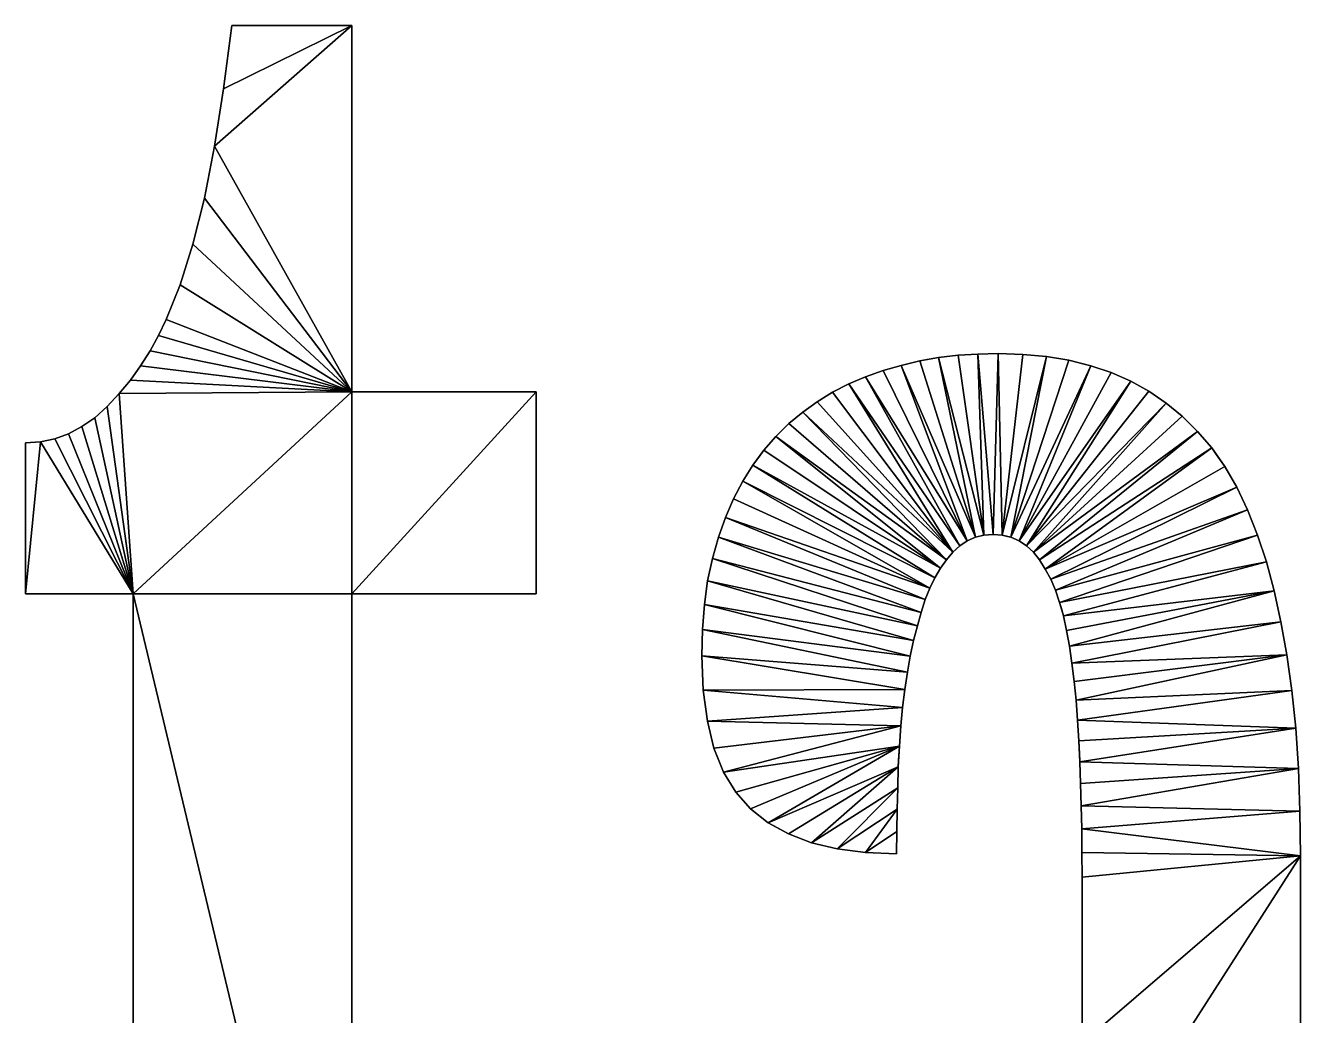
# Model space of a CAD drawing. Header units: inches. Extents: x 62 to 1153, y 3 to 780.
# Drawn here: x 101.436 to 105.703, y 34.478 to 37.792 of the extents above; entities that cross this region are included whole.
import ezdxf

# ---------------------------------------------------------------- set-up
doc = ezdxf.new("R2010")
doc.units = ezdxf.units.IN
doc.header["$MEASUREMENT"] = 0
doc.layers.add('Base', color=3, linetype='Continuous')

msp = doc.modelspace()

# ---------------------------------------------------------------- linework, layer by layer
at = {"layer": 'Base'}
for points in [[(102.099, 37.5805, -43), (102.069, 37.3885, -43), (102.528, 37.7925, -43)], [(102.528, 37.7925, -43), (102.069, 37.3885, -43), (102.528, 36.5665, -43)], [(102.126, 37.7925, -44), (102.099, 37.5805, -44), (102.099, 37.5805, -43)], [(102.126, 37.7925, -44), (102.099, 37.5805, -43), (102.126, 37.7925, -43)], [(102.528, 37.7925, -43), (102.126, 37.7925, -43), (102.099, 37.5805, -43)], [(102.126, 37.7925, -44), (102.126, 37.7925, -43), (102.528, 37.7925, -43)], [(102.126, 37.7925, -44), (102.528, 37.7925, -43), (102.528, 37.7925, -44)], [(102.528, 36.5665, -44), (102.528, 37.7925, -44), (102.528, 37.7925, -43)], [(102.528, 36.5665, -44), (102.528, 37.7925, -43), (102.528, 36.5665, -43)], [(102.099, 37.5805, -44), (102.069, 37.3885, -44), (102.069, 37.3885, -43)], [(102.099, 37.5805, -44), (102.069, 37.3885, -43), (102.099, 37.5805, -43)], [(102.069, 37.3885, -44), (102.035, 37.2145, -44), (102.035, 37.2145, -43)], [(102.069, 37.3885, -44), (102.035, 37.2145, -43), (102.069, 37.3885, -43)], [(102.069, 37.3885, -43), (102.035, 37.2145, -43), (102.528, 36.5665, -43)], [(102.035, 37.2145, -44), (101.996, 37.0605, -44), (101.996, 37.0605, -43)], [(102.035, 37.2145, -44), (101.996, 37.0605, -43), (102.035, 37.2145, -43)], [(102.035, 37.2145, -43), (101.996, 37.0605, -43), (102.528, 36.5665, -43)], [(101.996, 37.0605, -44), (101.954, 36.9245, -44), (101.954, 36.9245, -43)], [(101.996, 37.0605, -44), (101.954, 36.9245, -43), (101.996, 37.0605, -43)], [(101.996, 37.0605, -43), (101.954, 36.9245, -43), (102.528, 36.5665, -43)], [(101.954, 36.9245, -44), (101.907, 36.8085, -44), (101.907, 36.8085, -43)], [(101.954, 36.9245, -44), (101.907, 36.8085, -43), (101.954, 36.9245, -43)], [(101.954, 36.9245, -43), (101.907, 36.8085, -43), (102.528, 36.5665, -43)], [(101.907, 36.8085, -44), (101.881, 36.7545, -44), (101.881, 36.7545, -43)], [(101.907, 36.8085, -44), (101.881, 36.7545, -43), (101.907, 36.8085, -43)], [(101.907, 36.8085, -43), (101.881, 36.7545, -43), (102.528, 36.5665, -43)], [(101.881, 36.7545, -44), (101.853, 36.7035, -44), (101.853, 36.7035, -43)], [(101.881, 36.7545, -44), (101.853, 36.7035, -43), (101.881, 36.7545, -43)], [(101.881, 36.7545, -43), (101.853, 36.7035, -43), (102.528, 36.5665, -43)], [(101.853, 36.7035, -44), (101.821, 36.6535, -44), (101.821, 36.6535, -43)], [(101.853, 36.7035, -44), (101.821, 36.6535, -43), (101.853, 36.7035, -43)], [(101.853, 36.7035, -43), (101.821, 36.6535, -43), (102.528, 36.5665, -43)], [(104.306, 36.6375, -44), (104.306, 36.6375, -43), (104.367, 36.6545, -43)], [(104.306, 36.6375, -44), (104.367, 36.6545, -43), (104.367, 36.6545, -44)], [(104.367, 36.6545, -43), (104.306, 36.6375, -43), (104.588, 36.0675, -43)], [(104.367, 36.6545, -44), (104.367, 36.6545, -43), (104.429, 36.6695, -43)], [(104.367, 36.6545, -44), (104.429, 36.6695, -43), (104.429, 36.6695, -44)], [(104.367, 36.6545, -43), (104.615, 36.0795, -43), (104.429, 36.6695, -43)], [(104.588, 36.0675, -43), (104.615, 36.0795, -43), (104.367, 36.6545, -43)], [(104.429, 36.6695, -43), (104.492, 36.6805, -43), (104.467, 36.6761, -44)], [(104.492, 36.6805, -43), (104.429, 36.6695, -43), (104.615, 36.0795, -43)], [(104.429, 36.6695, -44), (104.429, 36.6695, -43), (104.467, 36.6761, -44)], [(104.492, 36.6805, -44), (104.467, 36.6761, -44), (104.492, 36.6805, -43)], [(104.492, 36.6805, -44), (104.492, 36.6805, -43), (104.557, 36.6885, -43)], [(104.492, 36.6805, -44), (104.557, 36.6885, -43), (104.557, 36.6885, -44)], [(104.557, 36.6885, -43), (104.492, 36.6805, -43), (104.643, 36.0865, -43)], [(104.643, 36.0865, -43), (104.492, 36.6805, -43), (104.615, 36.0795, -43)], [(104.557, 36.6885, -44), (104.557, 36.6885, -43), (104.623, 36.6925, -43)], [(104.557, 36.6885, -44), (104.623, 36.6925, -43), (104.623, 36.6925, -44)], [(104.557, 36.6885, -43), (104.643, 36.0865, -43), (104.623, 36.6925, -43)], [(104.623, 36.6925, -44), (104.623, 36.6925, -43), (104.691, 36.6945, -43)], [(104.623, 36.6925, -44), (104.691, 36.6945, -43), (104.691, 36.6945, -44)], [(104.623, 36.6925, -43), (104.674, 36.0885, -43), (104.691, 36.6945, -43)], [(104.674, 36.0885, -43), (104.623, 36.6925, -43), (104.643, 36.0865, -43)], [(104.705, 36.0865, -43), (104.691, 36.6945, -43), (104.674, 36.0885, -43)], [(104.691, 36.6945, -44), (104.691, 36.6945, -43), (104.774, 36.6915, -43)], [(104.691, 36.6945, -44), (104.774, 36.6915, -43), (104.774, 36.6915, -44)], [(104.691, 36.6945, -43), (104.705, 36.0865, -43), (104.774, 36.6915, -43)], [(104.774, 36.6915, -43), (104.705, 36.0865, -43), (104.853, 36.6845, -43)], [(104.705, 36.0865, -43), (104.734, 36.0795, -43), (104.853, 36.6845, -43)], [(104.928, 36.6715, -43), (104.853, 36.6845, -43), (104.734, 36.0795, -43)], [(105.001, 36.6535, -43), (104.928, 36.6715, -43), (104.734, 36.0795, -43)], [(104.774, 36.6915, -44), (104.774, 36.6915, -43), (104.853, 36.6845, -43)], [(104.774, 36.6915, -44), (104.853, 36.6845, -43), (104.853, 36.6845, -44)], [(104.853, 36.6845, -44), (104.853, 36.6845, -43), (104.928, 36.6715, -43)], [(104.853, 36.6845, -44), (104.928, 36.6715, -43), (104.928, 36.6715, -44)], [(105.001, 36.6535, -43), (104.979, 36.6589, -44), (104.928, 36.6715, -43)], [(104.928, 36.6715, -44), (104.928, 36.6715, -43), (104.979, 36.6589, -44)], [(105.001, 36.6535, -43), (105.001, 36.6535, -44), (104.979, 36.6589, -44)], [(101.821, 36.6535, -44), (101.787, 36.6055, -44), (101.787, 36.6055, -43)], [(101.821, 36.6535, -44), (101.787, 36.6055, -43), (101.821, 36.6535, -43)], [(101.821, 36.6535, -43), (101.787, 36.6055, -43), (102.528, 36.5665, -43)], [(104.191, 36.5925, -44), (104.191, 36.5925, -43), (104.247, 36.6165, -43)], [(104.191, 36.5925, -44), (104.247, 36.6165, -43), (104.247, 36.6165, -44)], [(104.247, 36.6165, -43), (104.191, 36.5925, -43), (104.563, 36.0505, -43)], [(104.247, 36.6165, -44), (104.247, 36.6165, -43), (104.306, 36.6375, -43)], [(104.247, 36.6165, -44), (104.306, 36.6375, -43), (104.306, 36.6375, -44)], [(104.306, 36.6375, -43), (104.247, 36.6165, -43), (104.588, 36.0675, -43)], [(104.563, 36.0505, -43), (104.588, 36.0675, -43), (104.247, 36.6165, -43)], [(104.734, 36.0795, -43), (104.761, 36.0675, -43), (105.001, 36.6535, -43)], [(105.001, 36.6535, -43), (104.761, 36.0675, -43), (105.069, 36.6305, -43)], [(105.069, 36.6305, -43), (104.761, 36.0675, -43), (105.135, 36.6015, -43)], [(105.001, 36.6535, -44), (105.001, 36.6535, -43), (105.069, 36.6305, -43)], [(105.001, 36.6535, -44), (105.069, 36.6305, -43), (105.069, 36.6305, -44)], [(105.069, 36.6305, -44), (105.069, 36.6305, -43), (105.135, 36.6015, -43)], [(105.069, 36.6305, -44), (105.135, 36.6015, -43), (105.135, 36.6015, -44)], [(101.787, 36.6055, -44), (101.75, 36.5605, -44), (101.75, 36.5605, -43)], [(101.787, 36.6055, -44), (101.75, 36.5605, -43), (101.787, 36.6055, -43)], [(101.787, 36.6055, -43), (101.75, 36.5605, -43), (102.528, 36.5665, -43)], [(104.137, 36.5645, -44), (104.137, 36.5645, -43), (104.191, 36.5925, -43)], [(104.137, 36.5645, -44), (104.191, 36.5925, -43), (104.191, 36.5925, -44)], [(104.191, 36.5925, -43), (104.137, 36.5645, -43), (104.539, 36.0295, -43)], [(104.539, 36.0295, -43), (104.563, 36.0505, -43), (104.191, 36.5925, -43)], [(104.786, 36.0505, -43), (105.135, 36.6015, -43), (104.761, 36.0675, -43)], [(105.135, 36.6015, -43), (104.786, 36.0505, -43), (105.195, 36.5685, -43)], [(105.195, 36.5685, -43), (104.786, 36.0505, -43), (105.253, 36.5285, -43)], [(105.135, 36.6015, -44), (105.135, 36.6015, -43), (105.195, 36.5685, -43)], [(105.135, 36.6015, -44), (105.195, 36.5685, -43), (105.195, 36.5685, -44)], [(105.195, 36.5685, -44), (105.195, 36.5685, -43), (105.253, 36.5285, -43)], [(105.195, 36.5685, -44), (105.253, 36.5285, -43), (105.253, 36.5285, -44)], [(101.75, 36.5605, -44), (101.709, 36.5165, -44), (101.709, 36.5165, -43)], [(101.75, 36.5605, -44), (101.709, 36.5165, -43), (101.75, 36.5605, -43)], [(101.709, 36.5165, -43), (101.796, 35.8895, -43), (101.75, 36.5605, -43)], [(102.528, 36.5665, -43), (101.75, 36.5605, -43), (101.796, 35.8895, -43)], [(102.528, 36.5665, -43), (101.796, 35.8895, -43), (102.528, 35.8895, -43)], [(102.528, 36.5665, -44), (102.528, 36.5665, -43), (103.145, 36.5665, -43)], [(102.528, 36.5665, -44), (103.145, 36.5665, -43), (103.145, 36.5665, -44)], [(102.528, 35.8895, -43), (103.145, 35.8895, -43), (103.145, 36.5665, -43)], [(103.145, 36.5665, -43), (102.528, 36.5665, -43), (102.528, 35.8895, -43)], [(103.145, 36.5665, -44), (103.145, 36.5665, -43), (103.145, 35.8895, -43)], [(103.145, 35.8895, -43), (103.145, 35.8895, -44), (103.145, 36.5665, -44)], [(104.037, 36.4975, -44), (104.037, 36.4975, -43), (104.086, 36.5325, -43)], [(104.037, 36.4975, -44), (104.086, 36.5325, -43), (104.086, 36.5325, -44)], [(104.086, 36.5325, -43), (104.037, 36.4975, -43), (104.539, 36.0295, -43)], [(104.086, 36.5325, -44), (104.086, 36.5325, -43), (104.137, 36.5645, -43)], [(104.086, 36.5325, -44), (104.137, 36.5645, -43), (104.137, 36.5645, -44)], [(104.137, 36.5645, -43), (104.086, 36.5325, -43), (104.539, 36.0295, -43)], [(104.809, 36.0295, -43), (105.253, 36.5285, -43), (104.786, 36.0505, -43)], [(105.253, 36.5285, -43), (104.809, 36.0295, -43), (105.307, 36.4845, -43)], [(105.253, 36.5285, -44), (105.253, 36.5285, -43), (105.307, 36.4845, -43)], [(105.253, 36.5285, -44), (105.307, 36.4845, -43), (105.307, 36.4845, -44)], [(101.668, 36.4795, -44), (101.668, 36.4795, -43), (101.709, 36.5165, -43)], [(101.668, 36.4795, -44), (101.709, 36.5165, -43), (101.709, 36.5165, -44)], [(101.668, 36.4795, -43), (101.796, 35.8895, -43), (101.709, 36.5165, -43)], [(103.991, 36.4595, -44), (103.991, 36.4595, -43), (104.037, 36.4975, -43)], [(103.991, 36.4595, -44), (104.037, 36.4975, -43), (104.037, 36.4975, -44)], [(104.037, 36.4975, -43), (103.991, 36.4595, -43), (104.518, 36.0035, -43)], [(104.518, 36.0035, -43), (104.539, 36.0295, -43), (104.037, 36.4975, -43)], [(105.358, 36.4335, -43), (105.307, 36.4845, -43), (104.809, 36.0295, -43)], [(105.307, 36.4845, -44), (105.307, 36.4845, -43), (105.358, 36.4335, -43)], [(105.307, 36.4845, -44), (105.358, 36.4335, -43), (105.358, 36.4335, -44)], [(101.58, 36.4255, -44), (101.58, 36.4255, -43), (101.625, 36.4495, -43)], [(101.58, 36.4255, -44), (101.625, 36.4495, -43), (101.625, 36.4495, -44)], [(101.58, 36.4255, -43), (101.796, 35.8895, -43), (101.625, 36.4495, -43)], [(101.625, 36.4495, -44), (101.625, 36.4495, -43), (101.668, 36.4795, -43)], [(101.625, 36.4495, -44), (101.668, 36.4795, -43), (101.668, 36.4795, -44)], [(101.625, 36.4495, -43), (101.796, 35.8895, -43), (101.668, 36.4795, -43)], [(103.947, 36.4165, -43), (103.991, 36.4595, -43), (103.955, 36.4243, -44)], [(103.991, 36.4595, -43), (103.947, 36.4165, -43), (104.518, 36.0035, -43)], [(103.991, 36.4595, -44), (103.955, 36.4243, -44), (103.991, 36.4595, -43)], [(101.436, 36.3955, -44), (101.436, 36.3955, -43), (101.486, 36.3985, -43)], [(101.436, 36.3955, -44), (101.486, 36.3985, -43), (101.486, 36.3985, -44)], [(101.436, 36.3955, -43), (101.436, 35.8895, -43), (101.486, 36.3985, -43)], [(101.436, 35.8895, -43), (101.796, 35.8895, -43), (101.486, 36.3985, -43)], [(101.486, 36.3985, -44), (101.486, 36.3985, -43), (101.534, 36.4085, -43)], [(101.486, 36.3985, -44), (101.534, 36.4085, -43), (101.534, 36.4085, -44)], [(101.534, 36.4085, -43), (101.486, 36.3985, -43), (101.796, 35.8895, -43)], [(101.534, 36.4085, -44), (101.534, 36.4085, -43), (101.58, 36.4255, -43)], [(101.534, 36.4085, -44), (101.58, 36.4255, -43), (101.58, 36.4255, -44)], [(101.534, 36.4085, -43), (101.796, 35.8895, -43), (101.58, 36.4255, -43)], [(103.947, 36.4165, -44), (103.907, 36.3705, -44), (103.907, 36.3705, -43)], [(103.947, 36.4165, -44), (103.907, 36.3705, -43), (103.947, 36.4165, -43)], [(103.947, 36.4165, -43), (103.907, 36.3705, -43), (104.498, 35.9755, -43)], [(103.947, 36.4165, -44), (103.947, 36.4165, -43), (103.955, 36.4243, -44)], [(104.498, 35.9755, -43), (104.518, 36.0035, -43), (103.947, 36.4165, -43)], [(104.809, 36.0295, -43), (104.83, 36.0035, -43), (105.358, 36.4335, -43)], [(105.406, 36.3785, -43), (105.358, 36.4335, -43), (104.83, 36.0035, -43)], [(105.358, 36.4335, -44), (105.358, 36.4335, -43), (105.406, 36.3785, -43)], [(105.358, 36.4335, -44), (105.406, 36.3785, -43), (105.406, 36.3785, -44)], [(101.436, 36.3955, -43), (101.436, 36.3955, -44), (101.436, 35.8895, -43)], [(101.436, 35.8895, -44), (101.436, 35.8895, -43), (101.436, 36.3955, -44)], [(103.8959, 36.3555, -44), (103.87, 36.3205, -43), (103.907, 36.3705, -43)], [(103.907, 36.3705, -43), (103.87, 36.3205, -43), (104.498, 35.9755, -43)], [(103.8959, 36.3555, -44), (103.87, 36.3205, -44), (103.87, 36.3205, -43)], [(103.907, 36.3705, -44), (103.8959, 36.3555, -44), (103.907, 36.3705, -43)], [(104.83, 36.0035, -43), (104.849, 35.9725, -43), (105.406, 36.3785, -43)], [(105.45, 36.3165, -43), (105.406, 36.3785, -43), (104.849, 35.9725, -43)], [(105.406, 36.3785, -44), (105.406, 36.3785, -43), (105.4223, 36.3555, -44)], [(105.406, 36.3785, -43), (105.45, 36.3165, -43), (105.4223, 36.3555, -44)], [(105.45, 36.3165, -44), (105.4223, 36.3555, -44), (105.45, 36.3165, -43)], [(103.87, 36.3205, -44), (103.837, 36.2665, -44), (103.837, 36.2665, -43)], [(103.87, 36.3205, -44), (103.837, 36.2665, -43), (103.87, 36.3205, -43)], [(103.87, 36.3205, -43), (103.837, 36.2665, -43), (104.479, 35.9435, -43)], [(104.479, 35.9435, -43), (104.498, 35.9755, -43), (103.87, 36.3205, -43)], [(105.49, 36.2465, -43), (105.45, 36.3165, -43), (104.849, 35.9725, -43)], [(105.45, 36.3165, -44), (105.45, 36.3165, -43), (105.49, 36.2465, -43)], [(105.45, 36.3165, -44), (105.49, 36.2465, -43), (105.49, 36.2465, -44)], [(103.837, 36.2665, -44), (103.806, 36.2075, -44), (103.806, 36.2075, -43)], [(103.837, 36.2665, -44), (103.806, 36.2075, -43), (103.837, 36.2665, -43)], [(103.837, 36.2665, -43), (103.806, 36.2075, -43), (104.462, 35.9085, -43)], [(104.462, 35.9085, -43), (104.479, 35.9435, -43), (103.837, 36.2665, -43)], [(104.849, 35.9725, -43), (104.867, 35.9385, -43), (105.49, 36.2465, -43)], [(105.526, 36.1705, -43), (105.49, 36.2465, -43), (104.867, 35.9385, -43)], [(105.49, 36.2465, -44), (105.49, 36.2465, -43), (105.526, 36.1705, -43)], [(105.49, 36.2465, -44), (105.526, 36.1705, -43), (105.526, 36.1705, -44)], [(103.806, 36.2075, -44), (103.779, 36.1455, -44), (103.779, 36.1455, -43)], [(103.806, 36.2075, -44), (103.779, 36.1455, -43), (103.806, 36.2075, -43)], [(103.806, 36.2075, -43), (103.779, 36.1455, -43), (104.462, 35.9085, -43)], [(103.779, 36.1455, -44), (103.755, 36.0795, -44), (103.755, 36.0795, -43)], [(103.779, 36.1455, -44), (103.755, 36.0795, -43), (103.779, 36.1455, -43)], [(103.779, 36.1455, -43), (103.755, 36.0795, -43), (104.447, 35.8705, -43)], [(104.447, 35.8705, -43), (104.462, 35.9085, -43), (103.779, 36.1455, -43)], [(104.867, 35.9385, -43), (104.883, 35.9015, -43), (105.526, 36.1705, -43)], [(105.559, 36.0865, -43), (105.526, 36.1705, -43), (104.883, 35.9015, -43)], [(105.526, 36.1705, -44), (105.526, 36.1705, -43), (105.559, 36.0865, -43)], [(105.526, 36.1705, -44), (105.559, 36.0865, -43), (105.559, 36.0865, -44)], [(103.755, 36.0795, -44), (103.735, 36.0085, -44), (103.735, 36.0085, -43)], [(103.755, 36.0795, -44), (103.735, 36.0085, -43), (103.755, 36.0795, -43)], [(103.755, 36.0795, -43), (103.735, 36.0085, -43), (104.433, 35.8275, -43)], [(104.433, 35.8275, -43), (104.447, 35.8705, -43), (103.755, 36.0795, -43)], [(104.588, 36.0675, -44), (104.588, 36.0675, -43), (104.563, 36.0505, -43)], [(104.563, 36.0505, -44), (104.588, 36.0675, -44), (104.563, 36.0505, -43)], [(104.588, 36.0675, -44), (104.615, 36.0795, -43), (104.588, 36.0675, -43)], [(104.588, 36.0675, -44), (104.615, 36.0795, -44), (104.615, 36.0795, -43)], [(104.643, 36.0865, -43), (104.615, 36.0795, -43), (104.643, 36.0865, -44)], [(104.615, 36.0795, -44), (104.643, 36.0865, -44), (104.615, 36.0795, -43)], [(104.674, 36.0885, -44), (104.674, 36.0885, -43), (104.643, 36.0865, -43)], [(104.643, 36.0865, -44), (104.674, 36.0885, -44), (104.643, 36.0865, -43)], [(104.705, 36.0865, -43), (104.674, 36.0885, -43), (104.705, 36.0865, -44)], [(104.674, 36.0885, -44), (104.705, 36.0865, -44), (104.674, 36.0885, -43)], [(104.705, 36.0865, -43), (104.723, 36.0821, -44), (104.734, 36.0795, -43)], [(104.705, 36.0865, -44), (104.723, 36.0821, -44), (104.705, 36.0865, -43)], [(104.734, 36.0795, -44), (104.734, 36.0795, -43), (104.723, 36.0821, -44)], [(104.734, 36.0795, -43), (104.734, 36.0795, -44), (104.761, 36.0675, -43)], [(104.761, 36.0675, -44), (104.761, 36.0675, -43), (104.734, 36.0795, -44)], [(104.761, 36.0675, -44), (104.786, 36.0505, -43), (104.761, 36.0675, -43)], [(104.761, 36.0675, -44), (104.786, 36.0505, -44), (104.786, 36.0505, -43)], [(104.883, 35.9015, -43), (104.897, 35.8605, -43), (105.559, 36.0865, -43)], [(105.589, 35.9965, -43), (105.559, 36.0865, -43), (104.897, 35.8605, -43)], [(105.559, 36.0865, -44), (105.559, 36.0865, -43), (105.589, 35.9965, -43)], [(105.559, 36.0865, -44), (105.589, 35.9965, -43), (105.589, 35.9965, -44)], [(104.539, 36.0295, -43), (104.518, 36.0035, -43), (104.518, 36.0035, -44)], [(104.539, 36.0295, -44), (104.539, 36.0295, -43), (104.518, 36.0035, -44)], [(104.563, 36.0505, -43), (104.539, 36.0295, -43), (104.563, 36.0505, -44)], [(104.539, 36.0295, -44), (104.563, 36.0505, -44), (104.539, 36.0295, -43)], [(104.809, 36.0295, -44), (104.809, 36.0295, -43), (104.786, 36.0505, -43)], [(104.786, 36.0505, -44), (104.809, 36.0295, -44), (104.786, 36.0505, -43)], [(104.809, 36.0295, -44), (104.83, 36.0035, -44), (104.809, 36.0295, -43)], [(104.83, 36.0035, -43), (104.809, 36.0295, -43), (104.83, 36.0035, -44)], [(103.735, 36.0085, -44), (103.719, 35.9335, -44), (103.719, 35.9335, -43)], [(103.735, 36.0085, -44), (103.719, 35.9335, -43), (103.735, 36.0085, -43)], [(103.735, 36.0085, -43), (103.719, 35.9335, -43), (104.421, 35.7825, -43)], [(104.421, 35.7825, -43), (104.433, 35.8275, -43), (103.735, 36.0085, -43)], [(104.498, 35.9755, -44), (104.498, 35.9755, -43), (104.479, 35.9435, -43)], [(104.498, 35.9755, -44), (104.479, 35.9435, -43), (104.479, 35.9435, -44)], [(104.498, 35.9755, -43), (104.498, 35.9755, -44), (104.518, 36.0035, -43)], [(104.518, 36.0035, -43), (104.498, 35.9755, -44), (104.518, 36.0035, -44)], [(104.83, 36.0035, -44), (104.849, 35.9725, -43), (104.83, 36.0035, -43)], [(104.849, 35.9725, -43), (104.83, 36.0035, -44), (104.849, 35.9725, -44)], [(104.867, 35.9385, -44), (104.867, 35.9385, -43), (104.849, 35.9725, -43)], [(104.849, 35.9725, -44), (104.867, 35.9385, -44), (104.849, 35.9725, -43)], [(104.897, 35.8605, -43), (104.91, 35.8165, -43), (105.589, 35.9965, -43)], [(105.615, 35.8995, -43), (105.589, 35.9965, -43), (104.91, 35.8165, -43)], [(105.589, 35.9965, -44), (105.589, 35.9965, -43), (105.615, 35.8995, -43)], [(105.589, 35.9965, -44), (105.615, 35.8995, -43), (105.615, 35.8995, -44)], [(103.708, 35.8545, -43), (103.719, 35.9335, -43), (103.7129, 35.8895, -44)], [(103.719, 35.9335, -43), (103.708, 35.8545, -43), (104.408, 35.7335, -43)], [(103.719, 35.9335, -44), (103.7129, 35.8895, -44), (103.719, 35.9335, -43)], [(104.408, 35.7335, -43), (104.421, 35.7825, -43), (103.719, 35.9335, -43)], [(104.479, 35.9435, -43), (104.462, 35.9085, -43), (104.467, 35.9188, -44)], [(104.479, 35.9435, -44), (104.479, 35.9435, -43), (104.467, 35.9188, -44)], [(104.867, 35.9385, -44), (104.883, 35.9015, -44), (104.867, 35.9385, -43)], [(104.883, 35.9015, -43), (104.867, 35.9385, -43), (104.883, 35.9015, -44)], [(101.436, 35.8895, -44), (101.796, 35.8895, -44), (101.796, 35.8895, -43)], [(101.436, 35.8895, -44), (101.796, 35.8895, -43), (101.436, 35.8895, -43)], [(101.796, 32.7175, -43), (101.796, 35.8895, -43), (101.796, 32.7175, -44)], [(101.796, 35.8895, -44), (101.796, 32.7175, -44), (101.796, 35.8895, -43)], [(102.528, 35.8895, -43), (101.796, 35.8895, -43), (102.528, 32.8245, -43)], [(102.528, 32.8245, -43), (101.796, 35.8895, -43), (101.796, 32.7175, -43)], [(102.528, 35.8895, -44), (102.528, 35.8895, -43), (102.528, 32.8245, -43)], [(103.145, 35.8895, -43), (102.528, 35.8895, -43), (103.145, 35.8895, -44)], [(102.528, 35.8895, -44), (103.145, 35.8895, -44), (102.528, 35.8895, -43)], [(102.528, 32.8245, -43), (102.528, 32.8245, -44), (102.528, 35.8895, -44)], [(103.7129, 35.8895, -44), (103.708, 35.8545, -44), (103.708, 35.8545, -43)], [(104.462, 35.9085, -44), (104.462, 35.9085, -43), (104.447, 35.8705, -43)], [(104.462, 35.9085, -44), (104.447, 35.8705, -43), (104.447, 35.8705, -44)], [(104.462, 35.9085, -44), (104.467, 35.9188, -44), (104.462, 35.9085, -43)], [(104.883, 35.9015, -44), (104.897, 35.8605, -43), (104.883, 35.9015, -43)], [(104.883, 35.9015, -44), (104.897, 35.8605, -44), (104.897, 35.8605, -43)], [(104.91, 35.8165, -43), (104.92, 35.7675, -43), (105.615, 35.8995, -43)], [(104.92, 35.7675, -43), (104.93, 35.7145, -43), (105.615, 35.8995, -43)], [(105.637, 35.7965, -43), (105.615, 35.8995, -43), (104.93, 35.7145, -43)], [(105.615, 35.8995, -44), (105.615, 35.8995, -43), (105.637, 35.7965, -43)], [(105.615, 35.8995, -44), (105.637, 35.7965, -43), (105.637, 35.7965, -44)], [(103.708, 35.8545, -44), (103.702, 35.7705, -44), (103.702, 35.7705, -43)], [(103.708, 35.8545, -44), (103.702, 35.7705, -43), (103.708, 35.8545, -43)], [(103.708, 35.8545, -43), (103.702, 35.7705, -43), (104.397, 35.6815, -43)], [(104.397, 35.6815, -43), (104.408, 35.7335, -43), (103.708, 35.8545, -43)], [(104.447, 35.8705, -44), (104.447, 35.8705, -43), (104.433, 35.8275, -43)], [(104.447, 35.8705, -44), (104.433, 35.8275, -43), (104.433, 35.8275, -44)], [(104.897, 35.8605, -44), (104.902, 35.8435, -44), (104.897, 35.8605, -43)], [(104.91, 35.8165, -43), (104.897, 35.8605, -43), (104.902, 35.8435, -44)], [(104.91, 35.8165, -44), (104.91, 35.8165, -43), (104.902, 35.8435, -44)], [(104.433, 35.8275, -44), (104.433, 35.8275, -43), (104.421, 35.7825, -43)], [(104.433, 35.8275, -44), (104.421, 35.7825, -43), (104.421, 35.7825, -44)], [(104.91, 35.8165, -44), (104.92, 35.7675, -44), (104.92, 35.7675, -43)], [(104.91, 35.8165, -44), (104.92, 35.7675, -43), (104.91, 35.8165, -43)], [(103.702, 35.7705, -44), (103.699, 35.6825, -44), (103.699, 35.6825, -43)], [(103.702, 35.7705, -44), (103.699, 35.6825, -43), (103.702, 35.7705, -43)], [(103.702, 35.7705, -43), (103.699, 35.6825, -43), (104.388, 35.6275, -43)], [(104.388, 35.6275, -43), (104.397, 35.6815, -43), (103.702, 35.7705, -43)], [(104.421, 35.7825, -44), (104.421, 35.7825, -43), (104.408, 35.7335, -43)], [(104.421, 35.7825, -44), (104.408, 35.7335, -43), (104.408, 35.7335, -44)], [(104.92, 35.7675, -44), (104.93, 35.7145, -44), (104.93, 35.7145, -43)], [(104.92, 35.7675, -44), (104.93, 35.7145, -43), (104.92, 35.7675, -43)], [(104.93, 35.7145, -43), (104.938, 35.6575, -43), (105.637, 35.7965, -43)], [(105.657, 35.6855, -43), (105.637, 35.7965, -43), (104.938, 35.6575, -43)], [(105.637, 35.7965, -44), (105.637, 35.7965, -43), (105.657, 35.6855, -43)], [(105.637, 35.7965, -44), (105.657, 35.6855, -43), (105.657, 35.6855, -44)], [(104.408, 35.7335, -44), (104.408, 35.7335, -43), (104.397, 35.6815, -43)], [(104.408, 35.7335, -44), (104.397, 35.6815, -43), (104.397, 35.6815, -44)], [(103.699, 35.6825, -44), (103.704, 35.5675, -44), (103.704, 35.5675, -43)], [(103.699, 35.6825, -44), (103.704, 35.5675, -43), (103.699, 35.6825, -43)], [(103.699, 35.6825, -43), (103.704, 35.5675, -43), (104.379, 35.5695, -43)], [(104.379, 35.5695, -43), (104.388, 35.6275, -43), (103.699, 35.6825, -43)], [(104.397, 35.6815, -44), (104.397, 35.6815, -43), (104.388, 35.6275, -43)], [(104.397, 35.6815, -44), (104.388, 35.6275, -43), (104.388, 35.6275, -44)], [(104.93, 35.7145, -44), (104.938, 35.6575, -44), (104.938, 35.6575, -43)], [(104.93, 35.7145, -44), (104.938, 35.6575, -43), (104.93, 35.7145, -43)], [(104.938, 35.6575, -43), (104.946, 35.5965, -43), (105.657, 35.6855, -43)], [(104.946, 35.5965, -43), (104.952, 35.5335, -43), (105.657, 35.6855, -43)], [(105.674, 35.5665, -43), (105.657, 35.6855, -43), (104.952, 35.5335, -43)], [(105.657, 35.6855, -44), (105.657, 35.6855, -43), (105.674, 35.5665, -43)], [(105.657, 35.6855, -44), (105.674, 35.5665, -43), (105.674, 35.5665, -44)], [(104.938, 35.6575, -44), (104.946, 35.5965, -44), (104.946, 35.5965, -43)], [(104.938, 35.6575, -44), (104.946, 35.5965, -43), (104.938, 35.6575, -43)], [(104.388, 35.6275, -44), (104.388, 35.6275, -43), (104.379, 35.5695, -43)], [(104.388, 35.6275, -44), (104.379, 35.5695, -43), (104.379, 35.5695, -44)], [(104.946, 35.5965, -44), (104.952, 35.5335, -44), (104.952, 35.5335, -43)], [(104.946, 35.5965, -44), (104.952, 35.5335, -43), (104.946, 35.5965, -43)], [(104.371, 35.5095, -43), (104.379, 35.5695, -43), (103.704, 35.5675, -43)], [(103.704, 35.5675, -44), (103.718, 35.4635, -44), (103.718, 35.4635, -43)], [(103.704, 35.5675, -44), (103.718, 35.4635, -43), (103.704, 35.5675, -43)], [(103.718, 35.4635, -43), (104.371, 35.5095, -43), (103.704, 35.5675, -43)], [(104.379, 35.5695, -44), (104.379, 35.5695, -43), (104.371, 35.5095, -43)], [(104.379, 35.5695, -44), (104.371, 35.5095, -43), (104.371, 35.5095, -44)], [(104.952, 35.5335, -43), (104.957, 35.4665, -43), (105.674, 35.5665, -43)], [(105.687, 35.4405, -43), (105.674, 35.5665, -43), (104.957, 35.4665, -43)], [(105.674, 35.5665, -44), (105.674, 35.5665, -43), (105.687, 35.4405, -43)], [(105.674, 35.5665, -44), (105.687, 35.4405, -43), (105.687, 35.4405, -44)], [(104.365, 35.4475, -43), (104.371, 35.5095, -43), (103.718, 35.4635, -43)], [(104.371, 35.5095, -44), (104.371, 35.5095, -43), (104.365, 35.4475, -43)], [(104.371, 35.5095, -44), (104.365, 35.4475, -43), (104.365, 35.4475, -44)], [(104.952, 35.5335, -44), (104.957, 35.4665, -44), (104.957, 35.4665, -43)], [(104.952, 35.5335, -44), (104.957, 35.4665, -43), (104.952, 35.5335, -43)], [(103.718, 35.4635, -44), (103.74, 35.3725, -44), (103.74, 35.3725, -43)], [(103.718, 35.4635, -44), (103.74, 35.3725, -43), (103.718, 35.4635, -43)], [(103.74, 35.3725, -43), (104.365, 35.4475, -43), (103.718, 35.4635, -43)], [(104.957, 35.4665, -44), (104.961, 35.3975, -44), (104.961, 35.3975, -43)], [(104.957, 35.4665, -44), (104.961, 35.3975, -43), (104.957, 35.4665, -43)], [(104.957, 35.4665, -43), (104.961, 35.3975, -43), (105.687, 35.4405, -43)], [(103.74, 35.3725, -43), (103.772, 35.2925, -43), (104.365, 35.4475, -43)], [(104.361, 35.3795, -43), (104.365, 35.4475, -43), (103.772, 35.2925, -43)], [(104.365, 35.4475, -44), (104.365, 35.4475, -43), (104.361, 35.3795, -43)], [(104.365, 35.4475, -44), (104.361, 35.3795, -43), (104.361, 35.3795, -44)], [(104.961, 35.3975, -43), (104.965, 35.3275, -43), (105.687, 35.4405, -43)], [(105.696, 35.3055, -43), (105.687, 35.4405, -43), (104.965, 35.3275, -43)], [(105.687, 35.4405, -44), (105.687, 35.4405, -43), (105.696, 35.3055, -43)], [(105.687, 35.4405, -44), (105.696, 35.3055, -43), (105.696, 35.3055, -44)], [(103.772, 35.2925, -43), (103.813, 35.2255, -43), (104.361, 35.3795, -43)], [(103.813, 35.2255, -43), (103.862, 35.1695, -43), (104.361, 35.3795, -43)], [(103.862, 35.1695, -43), (103.921, 35.1235, -43), (104.361, 35.3795, -43)], [(104.357, 35.3105, -43), (104.361, 35.3795, -43), (103.921, 35.1235, -43)], [(104.361, 35.3795, -43), (104.357, 35.3105, -43), (104.3582, 35.3315, -44)], [(104.361, 35.3795, -44), (104.361, 35.3795, -43), (104.3582, 35.3315, -44)], [(104.965, 35.3275, -43), (104.961, 35.3975, -43), (104.9648, 35.3315, -44)], [(104.961, 35.3975, -44), (104.9648, 35.3315, -44), (104.961, 35.3975, -43)], [(103.74, 35.3725, -44), (103.7564, 35.3315, -44), (103.74, 35.3725, -43)], [(103.7564, 35.3315, -44), (103.772, 35.2925, -43), (103.74, 35.3725, -43)], [(103.7564, 35.3315, -44), (103.772, 35.2925, -44), (103.772, 35.2925, -43)], [(104.357, 35.3105, -44), (104.3582, 35.3315, -44), (104.357, 35.3105, -43)], [(104.9648, 35.3315, -44), (104.965, 35.3275, -44), (104.965, 35.3275, -43)], [(103.772, 35.2925, -44), (103.813, 35.2255, -44), (103.813, 35.2255, -43)], [(103.772, 35.2925, -44), (103.813, 35.2255, -43), (103.772, 35.2925, -43)], [(103.921, 35.1235, -43), (103.989, 35.0865, -43), (104.357, 35.3105, -43)], [(103.989, 35.0865, -43), (104.066, 35.0565, -43), (104.357, 35.3105, -43)], [(104.355, 35.2405, -43), (104.357, 35.3105, -43), (104.066, 35.0565, -43)], [(104.357, 35.3105, -44), (104.357, 35.3105, -43), (104.355, 35.2405, -43)], [(104.357, 35.3105, -44), (104.355, 35.2405, -43), (104.355, 35.2405, -44)], [(104.965, 35.3275, -44), (104.967, 35.2545, -44), (104.967, 35.2545, -43)], [(104.965, 35.3275, -44), (104.967, 35.2545, -43), (104.965, 35.3275, -43)], [(104.965, 35.3275, -43), (104.967, 35.2545, -43), (105.696, 35.3055, -43)], [(104.967, 35.2545, -43), (104.969, 35.1795, -43), (105.696, 35.3055, -43)], [(105.701, 35.1625, -43), (105.696, 35.3055, -43), (104.969, 35.1795, -43)], [(105.696, 35.3055, -44), (105.696, 35.3055, -43), (105.701, 35.1625, -43)], [(105.696, 35.3055, -44), (105.701, 35.1625, -43), (105.701, 35.1625, -44)], [(104.967, 35.2545, -44), (104.969, 35.1795, -44), (104.969, 35.1795, -43)], [(104.967, 35.2545, -44), (104.969, 35.1795, -43), (104.967, 35.2545, -43)], [(103.813, 35.2255, -44), (103.862, 35.1695, -44), (103.862, 35.1695, -43)], [(103.813, 35.2255, -44), (103.862, 35.1695, -43), (103.813, 35.2255, -43)], [(104.066, 35.0565, -43), (104.152, 35.0365, -43), (104.355, 35.2405, -43)], [(104.353, 35.1685, -43), (104.355, 35.2405, -43), (104.152, 35.0365, -43)], [(104.355, 35.2405, -44), (104.355, 35.2405, -43), (104.353, 35.1685, -43)], [(104.355, 35.2405, -44), (104.353, 35.1685, -43), (104.353, 35.1685, -44)], [(103.862, 35.1695, -44), (103.921, 35.1235, -44), (103.921, 35.1235, -43)], [(103.862, 35.1695, -44), (103.921, 35.1235, -43), (103.862, 35.1695, -43)], [(104.152, 35.0365, -43), (104.247, 35.0235, -43), (104.353, 35.1685, -43)], [(104.352, 35.0945, -43), (104.353, 35.1685, -43), (104.247, 35.0235, -43)], [(104.353, 35.1685, -44), (104.353, 35.1685, -43), (104.352, 35.0945, -43)], [(104.353, 35.1685, -44), (104.352, 35.0945, -43), (104.352, 35.0945, -44)], [(104.969, 35.1795, -44), (104.971, 35.1025, -44), (104.971, 35.1025, -43)], [(104.969, 35.1795, -44), (104.971, 35.1025, -43), (104.969, 35.1795, -43)], [(104.969, 35.1795, -43), (104.971, 35.1025, -43), (105.701, 35.1625, -43)], [(105.703, 35.0125, -43), (105.701, 35.1625, -43), (104.971, 35.1025, -43)], [(105.701, 35.1625, -44), (105.701, 35.1625, -43), (105.703, 35.0125, -43)], [(105.701, 35.1625, -44), (105.703, 35.0125, -43), (105.703, 35.0125, -44)], [(103.989, 35.0865, -43), (103.921, 35.1235, -43), (103.955, 35.105, -44)], [(103.921, 35.1235, -44), (103.955, 35.105, -44), (103.921, 35.1235, -43)], [(103.955, 35.105, -44), (103.989, 35.0865, -44), (103.989, 35.0865, -43)], [(103.989, 35.0865, -44), (104.066, 35.0565, -44), (104.066, 35.0565, -43)], [(103.989, 35.0865, -44), (104.066, 35.0565, -43), (103.989, 35.0865, -43)], [(104.351, 35.0195, -43), (104.352, 35.0945, -43), (104.247, 35.0235, -43)], [(104.352, 35.0945, -44), (104.352, 35.0945, -43), (104.351, 35.0195, -43)], [(104.352, 35.0945, -44), (104.351, 35.0195, -43), (104.351, 35.0195, -44)], [(104.971, 35.1025, -44), (104.971, 35.0235, -44), (104.971, 35.0235, -43)], [(104.971, 35.1025, -44), (104.971, 35.0235, -43), (104.971, 35.1025, -43)], [(104.971, 35.1025, -43), (104.971, 35.0235, -43), (105.703, 35.0125, -43)], [(104.066, 35.0565, -44), (104.152, 35.0365, -44), (104.152, 35.0365, -43)], [(104.066, 35.0565, -44), (104.152, 35.0365, -43), (104.066, 35.0565, -43)], [(104.152, 35.0365, -44), (104.247, 35.0235, -44), (104.247, 35.0235, -43)], [(104.152, 35.0365, -44), (104.247, 35.0235, -43), (104.152, 35.0365, -43)], [(104.247, 35.0235, -44), (104.351, 35.0195, -44), (104.351, 35.0195, -43)], [(104.247, 35.0235, -44), (104.351, 35.0195, -43), (104.247, 35.0235, -43)], [(104.971, 35.0235, -44), (104.972, 34.9415, -44), (104.972, 34.9415, -43)], [(104.971, 35.0235, -44), (104.972, 34.9415, -43), (104.971, 35.0235, -43)], [(104.971, 35.0235, -43), (104.972, 34.9415, -43), (105.703, 35.0125, -43)], [(105.703, 32.4895, -43), (105.703, 35.0125, -43), (104.972, 33.8715, -43)], [(104.972, 34.3855, -43), (104.972, 33.8715, -43), (105.703, 35.0125, -43)], [(104.972, 34.9415, -43), (104.972, 34.3855, -43), (105.703, 35.0125, -43)], [(105.703, 32.4895, -43), (105.703, 35.0125, -44), (105.703, 35.0125, -43)], [(105.703, 32.4895, -43), (105.703, 32.4895, -44), (105.703, 35.0125, -44)], [(104.972, 34.9415, -44), (104.972, 34.3855, -44), (104.972, 34.3855, -43)], [(104.972, 34.9415, -44), (104.972, 34.3855, -43), (104.972, 34.9415, -43)]]:
    msp.add_3dface(points, dxfattribs=at)

doc.saveas('drawing.dxf')
